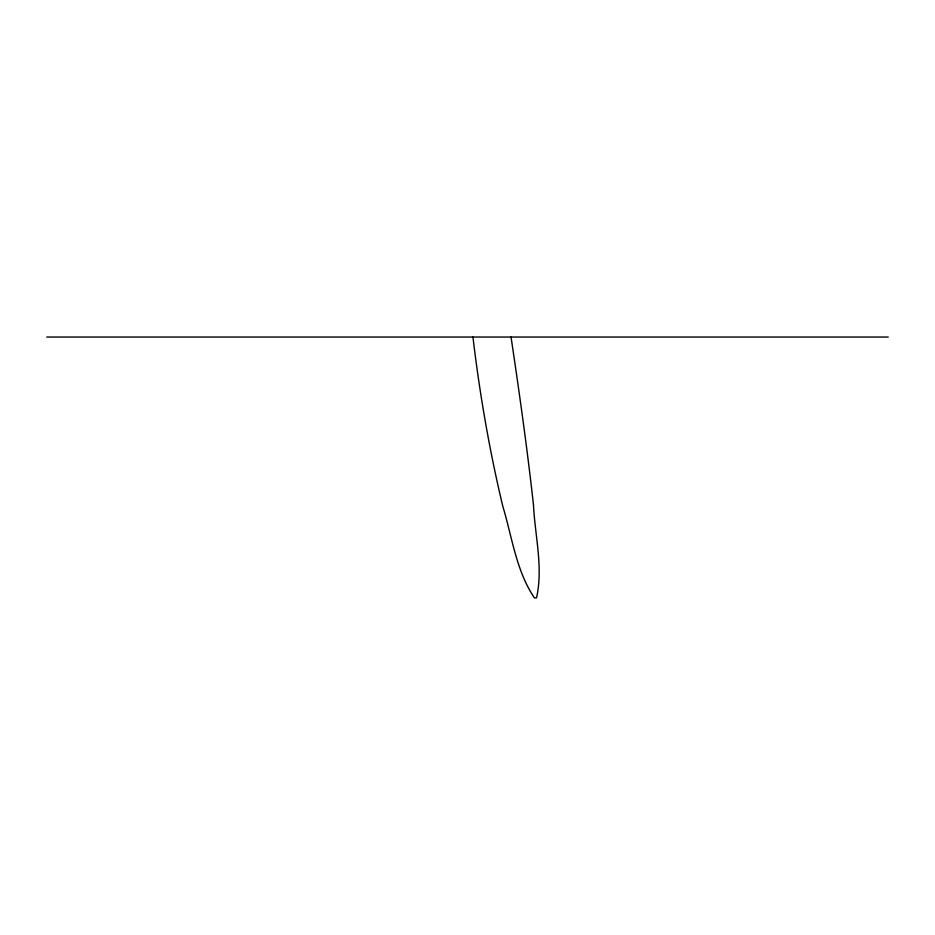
<?xml version="1.0" encoding="UTF-8"?>
<svg xmlns="http://www.w3.org/2000/svg" width="935" height="935" viewBox="0 0 935 935"><rect width="100%" height="100%" fill="white"/><g stroke="black" fill="none" stroke-linecap="round" stroke-linejoin="round"><path stroke-width="1.4" d="M46.75 337.044L888.25 337.044M511.036 337.044C519.392 392.875 527.246 448.788 533.476 504.9C534.937 535.545 543.364 567.568 536.55 597.804L534.469 597.956C516.225 571.098 512.064 536.9 502.796 506.256C489.472 450.518 479.702 393.951 472.946 337.044"/></g></svg>
